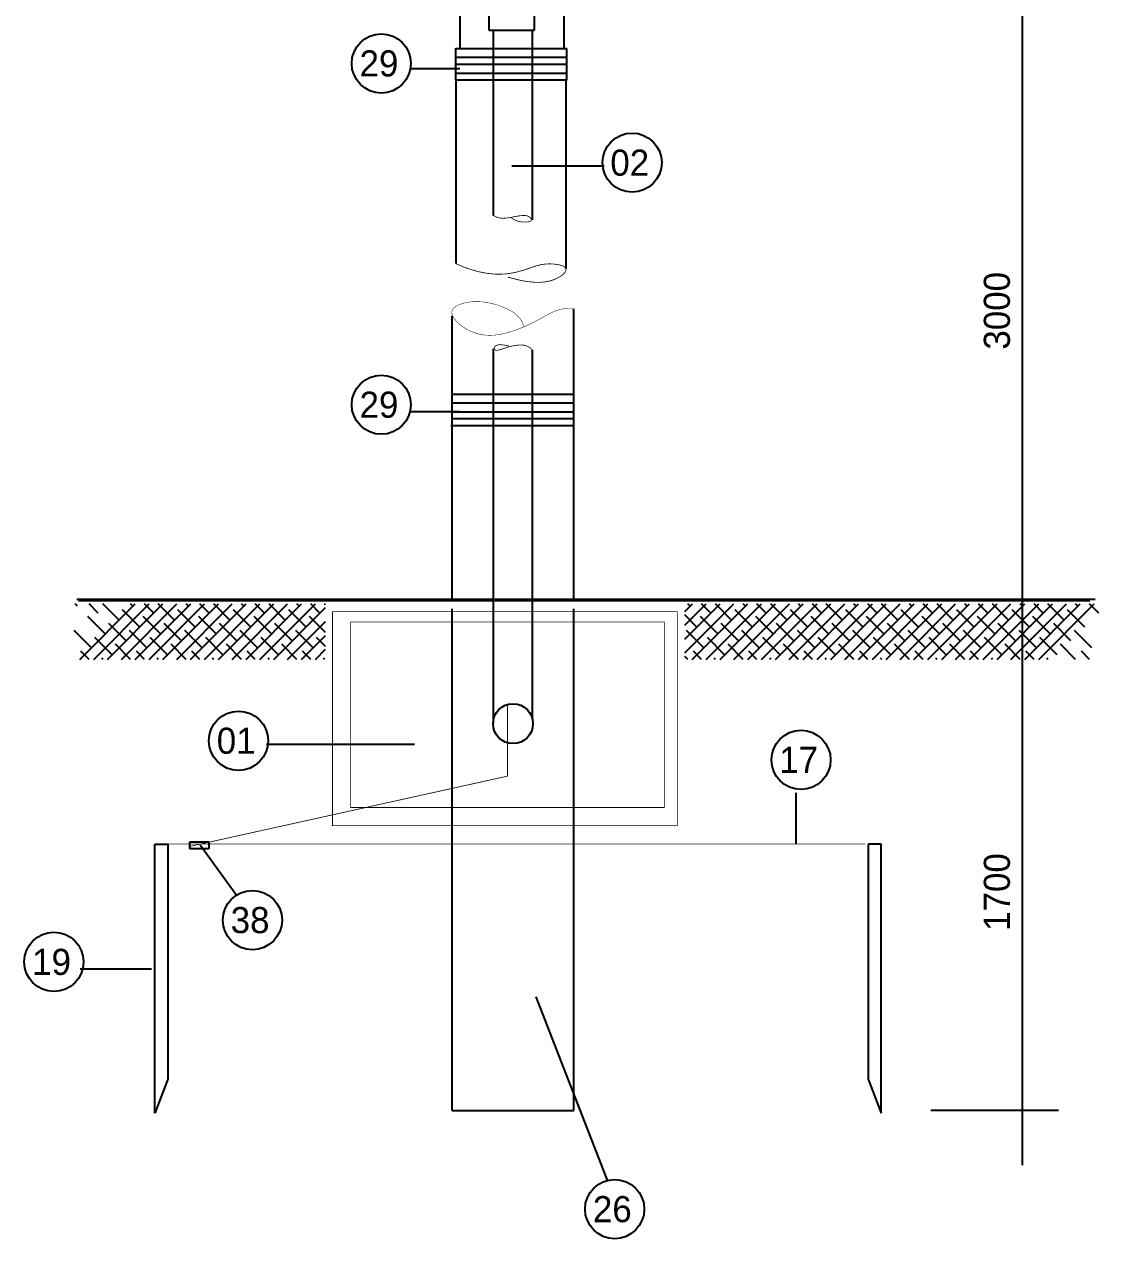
# Model space of a CAD drawing. Extents: x 0.013 to 0.842, y 0.009 to 0.544.
# Drawn here: x 0.3244 to 0.3861, y 0.1304 to 0.2001 of the extents above; entities that cross this region are included whole.
import ezdxf

# ---------------------------------------------------------------- set-up
doc = ezdxf.new("R2010")
doc.units = 0
doc.header["$LTSCALE"] = 250
doc.header["$MEASUREMENT"] = 0
doc.linetypes.add('DASHDOT', pattern=[1, 0.5, -0.25, 0, -0.25])
doc.linetypes.add('DASHED', pattern=[0.75, 0.5, -0.25])
doc.layers.add('DETALHES-DIVERSOS', color=7, linetype='CONTINUOUS')
doc.styles.add('ROMANS', font='TXT', dxfattribs={"height": 100})

msp = doc.modelspace()

# ---------------------------------------------------------------- linework, layer by layer
at = {"layer": 'DETALHES-DIVERSOS'}
for p, q in [((0.381697, 0.294367), (0.381697, 0.134617)), ((0.349426, 0.198762), (0.349426, 0.218988)), ((0.355398, 0.198762), (0.355398, 0.218988)), ((0.351073, 0.200632), (0.351073, 0.199816)), ((0.353689, 0.199816), (0.353689, 0.200632)), ((0.351073, 0.199816), (0.353689, 0.199816)), ((0.351316, 0.199819), (0.351316, 0.189165)), ((0.353566, 0.199819), (0.353566, 0.188909)), ((0.349179, 0.196947), (0.349179, 0.198775)), ((0.349182, 0.198749), (0.355556, 0.198749)), ((0.349182, 0.19825), (0.355556, 0.19825)), ((0.355557, 0.196938), (0.355557, 0.198749)), ((0.3466, 0.1976), (0.3494, 0.1976)), ((0.349182, 0.197851), (0.355556, 0.197851)), ((0.349172, 0.196893), (0.349172, 0.186422)), ((0.349182, 0.197331), (0.355556, 0.197331)), ((0.349182, 0.196953), (0.355556, 0.196953)), ((0.355494, 0.196964), (0.355494, 0.186126)), ((0.3577, 0.192), (0.3524, 0.192)), ((0.355963, 0.167017), (0.355963, 0.183807)), ((0.348968, 0.167017), (0.348968, 0.18341)), ((0.351316, 0.181503), (0.351316, 0.16001)), ((0.353566, 0.181455), (0.353566, 0.160291)), ((0.348923, 0.178907), (0.355952, 0.178907)), ((0.3466, 0.1779), (0.3494, 0.1779)), ((0.355952, 0.178394), (0.348923, 0.178394)), ((0.348923, 0.177882), (0.355981, 0.177882)), ((0.355981, 0.177494), (0.348923, 0.177494)), ((0.348894, 0.177097), (0.355952, 0.177097)), ((0.327456, 0.166725), (0.327322, 0.166859)), ((0.385885, 0.167105), (0.327412, 0.167105)), ((0.385582, 0.167031), (0.327513, 0.167031)), ((0.327588, 0.163675), (0.330773, 0.166859)), ((0.32865, 0.166327), (0.328118, 0.166859)), ((0.328384, 0.163675), (0.331568, 0.166859)), ((0.329843, 0.165929), (0.328913, 0.166859)), ((0.329179, 0.163675), (0.332364, 0.166859)), ((0.329975, 0.163675), (0.333159, 0.166859)), ((0.330638, 0.166725), (0.330504, 0.166859)), ((0.33077, 0.163675), (0.333955, 0.166859)), ((0.331832, 0.166327), (0.3313, 0.166859)), ((0.331566, 0.163675), (0.33475, 0.166859)), ((0.333025, 0.165929), (0.332095, 0.166859)), ((0.332361, 0.163675), (0.335546, 0.166859)), ((0.333157, 0.163675), (0.336341, 0.166859)), ((0.33382, 0.166725), (0.333686, 0.166859)), ((0.333952, 0.163675), (0.337137, 0.166859)), ((0.335014, 0.166327), (0.334482, 0.166859)), ((0.334748, 0.163675), (0.337932, 0.166859)), ((0.336207, 0.165929), (0.335277, 0.166859)), ((0.335543, 0.163675), (0.338728, 0.166859)), ((0.336339, 0.163675), (0.339523, 0.166859)), ((0.337002, 0.166725), (0.336868, 0.166859)), ((0.337134, 0.163675), (0.340319, 0.166859)), ((0.338196, 0.166327), (0.337664, 0.166859)), ((0.33793, 0.163675), (0.341114, 0.166859)), ((0.339389, 0.165929), (0.338459, 0.166859)), ((0.340184, 0.166725), (0.34005, 0.166859)), ((0.341378, 0.166327), (0.340846, 0.166859)), ((0.341693, 0.166807), (0.341641, 0.166859)), ((0.362334, 0.164045), (0.365148, 0.166859)), ((0.362334, 0.16484), (0.364352, 0.166859)), ((0.362334, 0.165636), (0.363557, 0.166859)), ((0.362334, 0.166431), (0.362761, 0.166859)), ((0.362627, 0.166725), (0.362493, 0.166859)), ((0.362759, 0.163675), (0.365943, 0.166859)), ((0.36382, 0.166327), (0.363288, 0.166859)), ((0.363555, 0.163675), (0.366739, 0.166859)), ((0.365014, 0.165929), (0.364084, 0.166859)), ((0.36435, 0.163675), (0.367534, 0.166859)), ((0.365146, 0.163675), (0.36833, 0.166859)), ((0.365809, 0.166725), (0.365675, 0.166859)), ((0.365941, 0.163675), (0.369125, 0.166859)), ((0.367002, 0.166327), (0.36647, 0.166859)), ((0.366737, 0.163675), (0.369921, 0.166859)), ((0.368196, 0.165929), (0.367266, 0.166859)), ((0.367532, 0.163675), (0.370716, 0.166859)), ((0.368328, 0.163675), (0.371512, 0.166859)), ((0.368991, 0.166725), (0.368857, 0.166859)), ((0.369123, 0.163675), (0.372307, 0.166859)), ((0.370184, 0.166327), (0.369652, 0.166859)), ((0.369919, 0.163675), (0.373103, 0.166859)), ((0.371378, 0.165929), (0.370448, 0.166859)), ((0.370714, 0.163675), (0.373898, 0.166859)), ((0.37151, 0.163675), (0.374694, 0.166859)), ((0.372173, 0.166725), (0.372039, 0.166859)), ((0.372305, 0.163675), (0.375489, 0.166859)), ((0.373366, 0.166327), (0.372834, 0.166859)), ((0.373101, 0.163675), (0.376285, 0.166859)), ((0.37456, 0.165929), (0.37363, 0.166859)), ((0.373896, 0.163675), (0.37708, 0.166859)), ((0.374692, 0.163675), (0.377876, 0.166859)), ((0.375355, 0.166725), (0.375221, 0.166859)), ((0.375487, 0.163675), (0.378671, 0.166859)), ((0.376548, 0.166327), (0.376016, 0.166859)), ((0.376283, 0.163675), (0.379467, 0.166859)), ((0.377742, 0.165929), (0.376812, 0.166859)), ((0.377078, 0.163675), (0.380262, 0.166859)), ((0.377874, 0.163675), (0.381058, 0.166859)), ((0.378537, 0.166725), (0.378403, 0.166859)), ((0.378669, 0.163675), (0.381853, 0.166859)), ((0.37973, 0.166327), (0.379198, 0.166859)), ((0.379465, 0.163675), (0.382649, 0.166859)), ((0.380924, 0.165929), (0.379994, 0.166859)), ((0.38026, 0.163675), (0.383444, 0.166859)), ((0.381056, 0.163675), (0.38424, 0.166859)), ((0.381719, 0.166725), (0.381585, 0.166859)), ((0.381851, 0.163675), (0.385035, 0.166859)), ((0.382912, 0.166327), (0.38238, 0.166859)), ((0.382647, 0.163675), (0.385831, 0.166859)), ((0.384106, 0.165929), (0.383176, 0.166859)), ((0.384901, 0.166725), (0.384767, 0.166859)), ((0.386094, 0.166327), (0.385562, 0.166859)), ((0.329047, 0.165134), (0.328053, 0.166128)), ((0.331036, 0.165532), (0.330042, 0.166526)), ((0.332229, 0.165134), (0.331235, 0.166128)), ((0.334218, 0.165532), (0.333224, 0.166526)), ((0.335411, 0.165134), (0.334417, 0.166128)), ((0.3374, 0.165532), (0.336406, 0.166526)), ((0.338593, 0.165134), (0.337599, 0.166128)), ((0.338725, 0.163675), (0.341693, 0.166643)), ((0.340582, 0.165532), (0.339588, 0.166526)), ((0.341693, 0.165216), (0.340781, 0.166128)), ((0.363025, 0.165532), (0.362334, 0.166223)), ((0.364218, 0.165134), (0.363224, 0.166128)), ((0.366207, 0.165532), (0.365213, 0.166526)), ((0.3674, 0.165134), (0.366406, 0.166128)), ((0.369389, 0.165532), (0.368395, 0.166526)), ((0.370582, 0.165134), (0.369588, 0.166128)), ((0.372571, 0.165532), (0.371577, 0.166526)), ((0.373764, 0.165134), (0.37277, 0.166128)), ((0.375753, 0.165532), (0.374759, 0.166526)), ((0.376946, 0.165134), (0.375952, 0.166128)), ((0.378935, 0.165532), (0.377941, 0.166526)), ((0.380128, 0.165134), (0.379134, 0.166128)), ((0.382117, 0.165532), (0.381122, 0.166526)), ((0.38331, 0.165134), (0.382316, 0.166128)), ((0.385299, 0.165532), (0.384304, 0.166526)), ((0.328252, 0.164338), (0.327257, 0.165333)), ((0.330241, 0.164736), (0.329246, 0.165731)), ((0.331434, 0.164338), (0.330439, 0.165333)), ((0.333423, 0.164736), (0.332428, 0.165731)), ((0.334616, 0.164338), (0.333621, 0.165333)), ((0.336605, 0.164736), (0.33561, 0.165731)), ((0.337798, 0.164338), (0.336803, 0.165333)), ((0.339787, 0.164736), (0.338792, 0.165731)), ((0.339521, 0.163675), (0.341693, 0.165847)), ((0.34098, 0.164338), (0.339985, 0.165333)), ((0.363423, 0.164338), (0.362428, 0.165333)), ((0.365411, 0.164736), (0.364417, 0.165731)), ((0.366605, 0.164338), (0.36561, 0.165333)), ((0.368593, 0.164736), (0.367599, 0.165731)), ((0.369787, 0.164338), (0.368792, 0.165333)), ((0.371775, 0.164736), (0.370781, 0.165731)), ((0.372969, 0.164338), (0.371974, 0.165333)), ((0.374957, 0.164736), (0.373963, 0.165731)), ((0.376151, 0.164338), (0.375156, 0.165333)), ((0.378139, 0.164736), (0.377145, 0.165731)), ((0.379333, 0.164338), (0.378338, 0.165333)), ((0.381321, 0.164736), (0.380327, 0.165731)), ((0.382515, 0.164338), (0.38152, 0.165333)), ((0.384503, 0.164736), (0.383509, 0.165731)), ((0.385697, 0.164338), (0.384702, 0.165333)), ((0.329445, 0.163941), (0.328451, 0.164935)), ((0.332627, 0.163941), (0.331633, 0.164935)), ((0.335809, 0.163941), (0.334815, 0.164935)), ((0.338991, 0.163941), (0.337997, 0.164935)), ((0.340316, 0.163675), (0.341693, 0.165052)), ((0.341693, 0.164421), (0.341179, 0.164935)), ((0.364616, 0.163941), (0.363622, 0.164935)), ((0.367798, 0.163941), (0.366804, 0.164935)), ((0.37098, 0.163941), (0.369986, 0.164935)), ((0.374162, 0.163941), (0.373168, 0.164935)), ((0.377344, 0.163941), (0.37635, 0.164935)), ((0.380526, 0.163941), (0.379531, 0.164935)), ((0.383708, 0.163941), (0.382713, 0.164935)), ((0.32812, 0.163675), (0.327655, 0.16414)), ((0.330506, 0.163675), (0.329644, 0.164537)), ((0.331302, 0.163675), (0.330837, 0.16414)), ((0.333688, 0.163675), (0.332826, 0.164537)), ((0.334484, 0.163675), (0.334019, 0.16414)), ((0.33687, 0.163675), (0.336008, 0.164537)), ((0.337666, 0.163675), (0.337201, 0.16414)), ((0.340052, 0.163675), (0.33919, 0.164537)), ((0.340848, 0.163675), (0.340383, 0.16414)), ((0.341112, 0.163675), (0.341693, 0.164256)), ((0.363291, 0.163675), (0.362826, 0.16414)), ((0.365677, 0.163675), (0.364815, 0.164537)), ((0.366473, 0.163675), (0.366008, 0.16414)), ((0.368859, 0.163675), (0.367997, 0.164537)), ((0.369655, 0.163675), (0.36919, 0.16414)), ((0.372041, 0.163675), (0.371179, 0.164537)), ((0.372837, 0.163675), (0.372372, 0.16414)), ((0.375223, 0.163675), (0.374361, 0.164537)), ((0.376019, 0.163675), (0.375554, 0.16414)), ((0.378405, 0.163675), (0.377543, 0.164537)), ((0.379201, 0.163675), (0.378736, 0.16414)), ((0.381587, 0.163675), (0.380725, 0.164537)), ((0.382383, 0.163675), (0.381918, 0.16414)), ((0.384769, 0.163675), (0.383907, 0.164537)), ((0.385565, 0.163675), (0.3851, 0.16414)), ((0.328915, 0.163675), (0.328848, 0.163742)), ((0.332097, 0.163675), (0.33203, 0.163742)), ((0.335279, 0.163675), (0.335212, 0.163742)), ((0.338461, 0.163675), (0.338394, 0.163742)), ((0.341643, 0.163675), (0.341576, 0.163742)), ((0.362495, 0.163675), (0.362334, 0.163837)), ((0.364086, 0.163675), (0.364019, 0.163742)), ((0.367268, 0.163675), (0.367201, 0.163742)), ((0.37045, 0.163675), (0.370383, 0.163742)), ((0.373632, 0.163675), (0.373565, 0.163742)), ((0.376814, 0.163675), (0.376747, 0.163742)), ((0.379996, 0.163675), (0.379929, 0.163742)), ((0.383178, 0.163675), (0.383111, 0.163742)), ((0.3383, 0.1588), (0.3468, 0.1588)), ((0.3687, 0.156), (0.3687, 0.1531)), ((0.331897, 0.153067), (0.332647, 0.153067)), ((0.3339, 0.1532), (0.335, 0.1532)), ((0.3339, 0.1528), (0.3339, 0.1532)), ((0.335, 0.1528), (0.3339, 0.1528)), ((0.3366, 0.1501), (0.3345, 0.153)), ((0.335, 0.1532), (0.335, 0.1528)), ((0.373597, 0.153067), (0.372847, 0.153067)), ((0.3276, 0.1459), (0.3317, 0.1459)), ((0.3579, 0.1337), (0.3538, 0.1443)), ((0.376447, 0.137775), (0.383784, 0.137775))]:
    msp.add_line(p, q, dxfattribs=at)
at = {"layer": 'DETALHES-DIVERSOS', "linetype": 'DASHED'}
for p, q in [((0.348968, 0.137768), (0.348968, 0.166567)), ((0.355963, 0.137768), (0.355963, 0.166567)), ((0.331897, 0.137617), (0.331897, 0.153067)), ((0.332647, 0.153067), (0.332647, 0.139567)), ((0.372847, 0.153067), (0.372847, 0.139567)), ((0.373597, 0.137617), (0.373597, 0.153067)), ((0.332647, 0.139567), (0.331897, 0.137617)), ((0.372847, 0.139567), (0.373597, 0.137617)), ((0.348968, 0.137768), (0.355963, 0.137768))]:
    msp.add_line(p, q, dxfattribs=at)
at = {"layer": 'DETALHES-DIVERSOS'}
for points, const_width in [([(0.351305, 0.189193), (0.3514, 0.189136), (0.351488, 0.189091), (0.351571, 0.189058), (0.35165, 0.189034), (0.351727, 0.189018), (0.351802, 0.18901), (0.351877, 0.189008), (0.351952, 0.18901), (0.352029, 0.189015), (0.352107, 0.189023), (0.352187, 0.189033), (0.352268, 0.189046), (0.352349, 0.18906), (0.352432, 0.189074), (0.352514, 0.18909), (0.352597, 0.189105), (0.352679, 0.18912), (0.35276, 0.189134), (0.35284, 0.189147), (0.352918, 0.189157), (0.352993, 0.189164), (0.353064, 0.189168), (0.353131, 0.189167), (0.353193, 0.189162), (0.35325, 0.189151), (0.353302, 0.189135), (0.353348, 0.189115), (0.353388, 0.189092), (0.353423, 0.189066), (0.353453, 0.189038), (0.353477, 0.189008), (0.353496, 0.188979), (0.353509, 0.188949), (0.353516, 0.188921), (0.353514, 0.188894), (0.353501, 0.188868), (0.353476, 0.188845), (0.353437, 0.188825), (0.353383, 0.188809), (0.353311, 0.188796), (0.353221, 0.188788), (0.353116, 0.188786), (0.352999, 0.188793), (0.352874, 0.188811), (0.352744, 0.188842), (0.352614, 0.188888), (0.352485, 0.18895), (0.352364, 0.189032)], 0.000045), ([(0.349166, 0.186408), (0.349592, 0.186223), (0.350001, 0.186075), (0.350394, 0.18596), (0.350769, 0.185878), (0.351127, 0.185824), (0.351465, 0.185797), (0.351785, 0.185795), (0.352086, 0.185814), (0.352367, 0.185852), (0.35263, 0.185906), (0.352876, 0.18597), (0.353106, 0.186041), (0.353323, 0.186114), (0.353528, 0.186185), (0.353721, 0.186249), (0.353906, 0.186303), (0.354082, 0.186343), (0.354251, 0.186369), (0.35441, 0.186384), (0.35456, 0.186388), (0.354701, 0.186385), (0.354831, 0.186374), (0.35495, 0.186359), (0.355058, 0.186341), (0.355154, 0.18632), (0.355239, 0.186298), (0.355311, 0.186273), (0.355373, 0.186245), (0.355422, 0.186214), (0.35546, 0.186179), (0.355487, 0.186139), (0.355502, 0.186095), (0.355505, 0.186045), (0.355495, 0.185991), (0.355469, 0.185932), (0.355425, 0.185868), (0.355359, 0.1858), (0.355271, 0.185728), (0.355157, 0.185653), (0.355015, 0.185574), (0.354842, 0.185494), (0.354631, 0.18542), (0.354375, 0.185362), (0.354067, 0.185329), (0.3537, 0.18533), (0.353265, 0.185374), (0.352757, 0.185472), (0.352166, 0.185632)], 0.000045), ([(0.355896, 0.183851), (0.355569, 0.183837), (0.355283, 0.183795), (0.355029, 0.18373), (0.354799, 0.183645), (0.354582, 0.183544), (0.354369, 0.183429), (0.354152, 0.183305), (0.35392, 0.183175), (0.353667, 0.183042), (0.353396, 0.182909), (0.35311, 0.182781), (0.352816, 0.182661), (0.352516, 0.182551), (0.352217, 0.182457), (0.351923, 0.18238), (0.351638, 0.182324), (0.351367, 0.182292), (0.35111, 0.182284), (0.350867, 0.182297), (0.350636, 0.182329), (0.350419, 0.182378), (0.350214, 0.182444), (0.35002, 0.182523), (0.349838, 0.182614), (0.349668, 0.182716), (0.349511, 0.182826), (0.349369, 0.182941), (0.349245, 0.183059), (0.349139, 0.183178), (0.349055, 0.183296), (0.348994, 0.183409), (0.348959, 0.183517), (0.348951, 0.183616), (0.348968, 0.183706), (0.34901, 0.183789), (0.349074, 0.183864), (0.34916, 0.183933), (0.349265, 0.183994), (0.349388, 0.18405), (0.349528, 0.184099), (0.349684, 0.184143), (0.349854, 0.184179), (0.350041, 0.184206), (0.350245, 0.18422), (0.350466, 0.18422), (0.350705, 0.184204), (0.350963, 0.184169), (0.351239, 0.184113), (0.351533, 0.184034), (0.351835, 0.183931), (0.35213, 0.183803), (0.352408, 0.18365), (0.352654, 0.183469), (0.352857, 0.183261), (0.353004, 0.183024), (0.353082, 0.182758)], 0.000027), ([(0.353553, 0.181465), (0.353459, 0.18155), (0.353365, 0.181615), (0.35327, 0.181663), (0.353175, 0.181696), (0.353081, 0.181716), (0.352988, 0.181726), (0.352896, 0.181728), (0.352806, 0.181724), (0.352718, 0.181716), (0.352632, 0.181706), (0.352548, 0.181693), (0.352466, 0.181678), (0.352385, 0.181662), (0.352306, 0.181644), (0.352229, 0.181626), (0.352152, 0.181596), (0.352077, 0.181572), (0.352003, 0.181549), (0.351931, 0.181525), (0.351862, 0.181503), (0.351796, 0.181482), (0.351733, 0.181463), (0.351675, 0.181448), (0.351621, 0.181437), (0.351572, 0.181429), (0.351528, 0.181426), (0.35149, 0.181428), (0.351457, 0.181433), (0.35143, 0.181443), (0.351409, 0.181456), (0.351393, 0.181474), (0.351383, 0.181495), (0.35138, 0.18152), (0.351382, 0.181547), (0.351391, 0.181576), (0.351405, 0.181606), (0.351425, 0.181635), (0.351451, 0.181662), (0.351483, 0.181687), (0.35152, 0.181708), (0.351562, 0.181724), (0.351613, 0.181736), (0.351674, 0.181742), (0.351749, 0.181741), (0.35184, 0.181735), (0.351949, 0.181722), (0.352079, 0.181701), (0.352233, 0.181673)], 0.000045)]:
    msp.add_lwpolyline(points, dxfattribs=dict(at, const_width=const_width))
at = {"layer": 'DETALHES-DIVERSOS', "linetype": 'DASHED', "const_width": 0.000045}
for points in [[(0.342247, 0.166417), (0.361897, 0.166417), (0.361897, 0.154117), (0.342097, 0.154117), (0.342097, 0.166417), (0.343447, 0.166417)], [(0.352297, 0.165817), (0.361147, 0.165817), (0.361147, 0.165667), (0.361147, 0.155167), (0.343147, 0.155167), (0.343147, 0.165817), (0.352297, 0.165817)]]:
    msp.add_lwpolyline(points, dxfattribs=at)
at = {"layer": 'DETALHES-DIVERSOS', "linetype": 'DASHDOT', "const_width": 0.000045}
for points in [[(0.352147, 0.161017), (0.352147, 0.156967), (0.333847, 0.152917)], [(0.352447, 0.153067), (0.372697, 0.153067), (0.332197, 0.153067)]]:
    msp.add_lwpolyline(points, dxfattribs=at)
at = {"layer": 'DETALHES-DIVERSOS'}
for centre, radius in [((0.3449, 0.1979), 0.0017), ((0.3593, 0.1922), 0.0017), ((0.3449, 0.1783), 0.0017), ((0.352463, 0.159981), 0.001146), ((0.3367, 0.159), 0.0017), ((0.369, 0.1579), 0.0017), ((0.3375, 0.1487), 0.0017), ((0.3261, 0.1463), 0.0017), ((0.3583, 0.1321), 0.0017)]:
    msp.add_circle(centre, radius, dxfattribs=at)

# ---------------------------------------------------------------- texts
at = {"layer": 'DETALHES-DIVERSOS', "style": 'ROMANS'}
for s, p in [('29', (0.34365, 0.19715)), ('02', (0.35805, 0.19145)), ('29', (0.34365, 0.17755)), ('01', (0.33545, 0.15825)), ('17', (0.36775, 0.15715)), ('38', (0.33625, 0.14795)), ('19', (0.32485, 0.14555)), ('26', (0.35705, 0.13135))]:
    msp.add_text(s, height=0.0015, dxfattribs=at).set_placement(p)
for s, p in [('3000', (0.380996, 0.181462)), ('1700', (0.380996, 0.14808))]:
    msp.add_text(s, height=0.0015, rotation=90, dxfattribs=at).set_placement(p)

doc.saveas('drawing.dxf')
